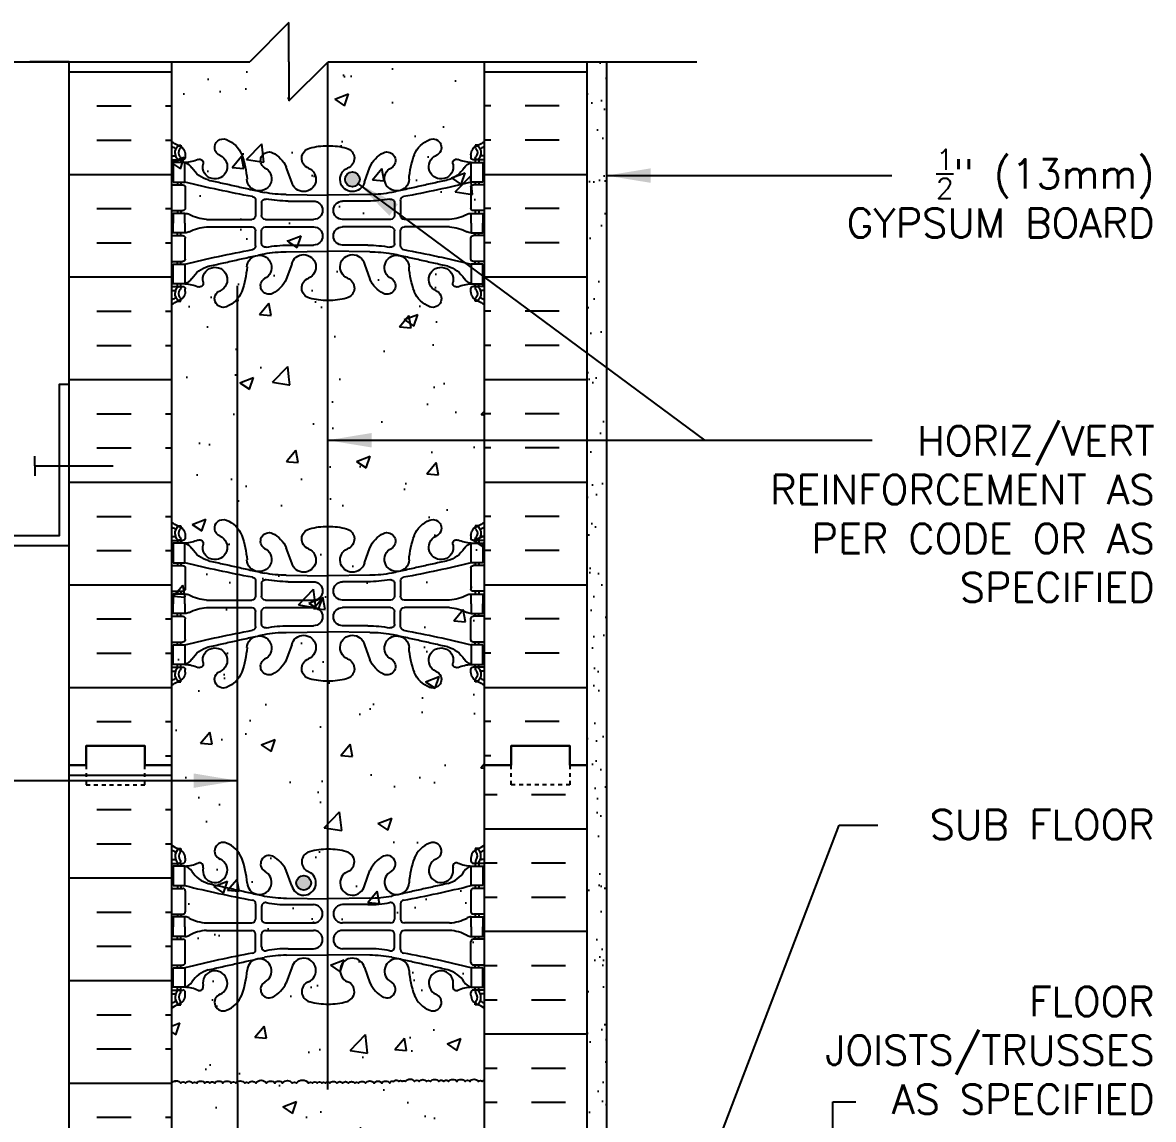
# Model space of a CAD drawing. Header units: inches. Extents: x 94.9 to 181.1, y -57.9 to 31.
# Drawn here: x 148.39 to 177.32, y 2.9 to 30.96 of the extents above; entities that cross this region are included whole.
import ezdxf

# ---------------------------------------------------------------- set-up
doc = ezdxf.new("R2010")
doc.units = ezdxf.units.IN
doc.header["$LTSCALE"] = 0.5
doc.header["$MEASUREMENT"] = 0
doc.linetypes.add('DASHED2', pattern=[0.375, 0.25, -0.125])
for name, color, linetype in [('HATCH', 12, 'Continuous'), ('line25', 2, 'Continuous'), ('LINE3', 3, 'Continuous'), ('LINE50', 5, 'Continuous'), ('LINE9', 9, 'Continuous'), ('TEXT', 4, 'Continuous'), ('Web_Edge', 9, 'Continuous')]:
    doc.layers.add(name, color=color, linetype=linetype)
doc.styles.add('DIM', font='romans.shx', dxfattribs={"width": 0.7})
doc.styles.add('ROMANS', font='romans.shx', dxfattribs={"height": 1.125})
doc.dimstyles.new('ext_12', dxfattribs={"dimscale": 12, "dimtxt": 0.09375, "dimasz": 0.09375, "dimexe": 0.09375, "dimexo": 0.0625, "dimgap": 0.0625, "dimtad": 1, "dimdec": 1, "dimzin": 3, "dimdsep": 46, "dimlunit": 4, "dimtxsty": 'DIM', "dimcen": 0.09, "dimdle": 0.09375, "dimclrt": 4, "dimadec": 0, "dimazin": 0, "dimtfac": 1, "dimtdec": 1, "dimtmove": 2, "dimatfit": 3, "dimfxl": 0, "dimfrac": 2, "dimtolj": 1, "dimtzin": 0, "dimarcsym": 0})

# ---------------------------------------------------------------- blocks, each defined once
blk = doc.blocks.new('8 web')
at = {"layer": 'Web_Edge'}
for p, q in [((-3.854, 6.868), (-3.764, 6.868)), ((-3.764, 6.868), (-3.764, 6.827)), ((3.854, 6.868), (3.764, 6.868)), ((3.764, 6.868), (3.764, 6.827)), ((-4, 6.589), (-3.922, 6.589)), ((-4, 6.489), (-3.716, 6.489)), ((-3.854, 6.489), (-3.854, 6.419)), ((-3.764, 6.489), (-3.764, 6.419)), ((-3.654, 6.619), (-3.654, 6.552)), ((3.654, 6.619), (3.654, 6.552)), ((4, 6.489), (3.716, 6.489)), ((3.764, 6.489), (3.764, 6.419)), ((3.854, 6.489), (3.854, 6.419)), ((4, 6.589), (3.922, 6.589)), ((-0.929, 5.917), (-1.071, 6.304)), ((0.929, 5.917), (1.071, 6.304)), ((-4, 5.849), (-3.716, 5.849)), ((-3.854, 5.919), (-3.854, 5.849)), ((-3.764, 5.919), (-3.764, 5.849)), ((-3.654, 5.787), (-3.654, 5.252)), ((3.654, 5.787), (3.654, 5.252)), ((4, 5.849), (3.716, 5.849)), ((3.764, 5.919), (3.764, 5.849)), ((3.854, 5.919), (3.854, 5.849)), ((-1.067, 5.601), (0, 5.586)), ((1.067, 5.601), (0, 5.586)), ((-1.852, 5.45), (-1.852, 5.065)), ((-1.699, 5.387), (-1.699, 5.065)), ((-1.019, 5.433), (-0.372, 5.433)), ((1.019, 5.433), (0.372, 5.433)), ((1.699, 5.387), (1.699, 5.065)), ((1.852, 5.45), (1.852, 5.065)), ((-4, 5.189), (-3.716, 5.189)), ((-3.854, 5.189), (-3.854, 5.119)), ((-3.764, 5.189), (-3.764, 5.119)), ((-3.106, 4.964), (-1.952, 4.965)), ((-1.599, 4.965), (-0.372, 4.965)), ((1.599, 4.965), (0.372, 4.965)), ((3.106, 4.964), (1.952, 4.965)), ((4, 5.189), (3.716, 5.189)), ((3.764, 5.189), (3.764, 5.119)), ((3.854, 5.189), (3.854, 5.119)), ((-3.106, 4.775), (-1.952, 4.774)), ((-1.852, 4.289), (-1.852, 4.674)), ((-1.699, 4.351), (-1.699, 4.674)), ((-1.599, 4.774), (-0.372, 4.774)), ((1.599, 4.774), (0.372, 4.774)), ((1.699, 4.351), (1.699, 4.674)), ((1.852, 4.289), (1.852, 4.674)), ((3.106, 4.775), (1.952, 4.774)), ((-4, 4.549), (-3.716, 4.549)), ((-3.854, 4.549), (-3.854, 4.619)), ((-3.764, 4.549), (-3.764, 4.619)), ((-3.654, 3.952), (-3.654, 4.487)), ((3.654, 3.952), (3.654, 4.487)), ((4, 4.549), (3.716, 4.549)), ((3.764, 4.549), (3.764, 4.619)), ((3.854, 4.549), (3.854, 4.619)), ((-1.067, 4.138), (0, 4.153)), ((-1.019, 4.305), (-0.372, 4.305)), ((1.067, 4.138), (0, 4.153)), ((1.019, 4.305), (0.372, 4.305)), ((-4, 3.889), (-3.716, 3.889)), ((-3.854, 3.819), (-3.854, 3.889)), ((-3.764, 3.819), (-3.764, 3.889)), ((-0.929, 3.822), (-1.071, 3.435)), ((0.929, 3.822), (1.071, 3.435)), ((4, 3.889), (3.716, 3.889)), ((3.764, 3.819), (3.764, 3.889)), ((3.854, 3.819), (3.854, 3.889)), ((-4, 3.249), (-3.716, 3.249)), ((-3.854, 3.249), (-3.854, 3.319)), ((-3.764, 3.249), (-3.764, 3.319)), ((-3.654, 3.119), (-3.654, 3.187)), ((3.654, 3.119), (3.654, 3.187)), ((4, 3.249), (3.716, 3.249)), ((3.764, 3.249), (3.764, 3.319)), ((3.854, 3.249), (3.854, 3.319)), ((-4, 3.149), (-3.922, 3.149)), ((-3.764, 2.871), (-3.764, 2.912)), ((3.764, 2.871), (3.764, 2.912)), ((4, 3.149), (3.922, 3.149)), ((-3.854, 2.871), (-3.764, 2.871)), ((3.854, 2.871), (3.764, 2.871)), ((-3.854, -2.871), (-3.764, -2.871)), ((-3.764, -2.871), (-3.764, -2.912)), ((3.854, -2.871), (3.764, -2.871)), ((3.764, -2.871), (3.764, -2.912)), ((-4, -3.149), (-3.922, -3.149)), ((-3.654, -3.119), (-3.654, -3.187)), ((3.654, -3.119), (3.654, -3.187)), ((4, -3.149), (3.922, -3.149)), ((-4, -3.249), (-3.716, -3.249)), ((-3.854, -3.249), (-3.854, -3.319)), ((-3.764, -3.249), (-3.764, -3.319)), ((-0.929, -3.822), (-1.071, -3.435)), ((0.929, -3.822), (1.071, -3.435)), ((4, -3.249), (3.716, -3.249)), ((3.764, -3.249), (3.764, -3.319)), ((3.854, -3.249), (3.854, -3.319)), ((-4, -3.889), (-3.716, -3.889)), ((-3.854, -3.819), (-3.854, -3.889)), ((-3.764, -3.819), (-3.764, -3.889)), ((-3.654, -3.952), (-3.654, -4.487)), ((3.654, -3.952), (3.654, -4.487)), ((4, -3.889), (3.716, -3.889)), ((3.764, -3.819), (3.764, -3.889)), ((3.854, -3.819), (3.854, -3.889)), ((-1.852, -4.289), (-1.852, -4.674)), ((-1.067, -4.138), (0, -4.153)), ((-1.019, -4.305), (-0.372, -4.305)), ((1.067, -4.138), (0, -4.153)), ((1.019, -4.305), (0.372, -4.305)), ((1.852, -4.289), (1.852, -4.674)), ((-4, -4.549), (-3.716, -4.549)), ((-3.854, -4.549), (-3.854, -4.619)), ((-3.764, -4.549), (-3.764, -4.619)), ((-1.699, -4.351), (-1.699, -4.674)), ((1.699, -4.351), (1.699, -4.674)), ((4, -4.549), (3.716, -4.549)), ((3.764, -4.549), (3.764, -4.619)), ((3.854, -4.549), (3.854, -4.619)), ((-3.106, -4.775), (-1.952, -4.774)), ((-1.599, -4.774), (-0.372, -4.774)), ((1.599, -4.774), (0.372, -4.774)), ((3.106, -4.775), (1.952, -4.774)), ((-4, -5.189), (-3.716, -5.189)), ((-3.854, -5.189), (-3.854, -5.119)), ((-3.764, -5.189), (-3.764, -5.119)), ((-3.106, -4.964), (-1.952, -4.965)), ((-1.852, -5.45), (-1.852, -5.065)), ((-1.699, -5.387), (-1.699, -5.065)), ((-1.599, -4.965), (-0.372, -4.965)), ((1.599, -4.965), (0.372, -4.965)), ((1.699, -5.387), (1.699, -5.065)), ((1.852, -5.45), (1.852, -5.065)), ((3.106, -4.964), (1.952, -4.965)), ((4, -5.189), (3.716, -5.189)), ((3.764, -5.189), (3.764, -5.119)), ((3.854, -5.189), (3.854, -5.119)), ((-3.654, -5.787), (-3.654, -5.252)), ((-1.019, -5.433), (-0.372, -5.433)), ((1.019, -5.433), (0.372, -5.433)), ((3.654, -5.787), (3.654, -5.252)), ((-1.067, -5.601), (0, -5.586)), ((1.067, -5.601), (0, -5.586)), ((-4, -5.849), (-3.716, -5.849)), ((-3.854, -5.919), (-3.854, -5.849)), ((-3.764, -5.919), (-3.764, -5.849)), ((-0.929, -5.917), (-1.071, -6.304)), ((0.929, -5.917), (1.071, -6.304)), ((4, -5.849), (3.716, -5.849)), ((3.764, -5.919), (3.764, -5.849)), ((3.854, -5.919), (3.854, -5.849)), ((-4, -6.489), (-3.716, -6.489)), ((-4, -6.589), (-3.922, -6.589)), ((-3.854, -6.489), (-3.854, -6.419)), ((-3.764, -6.489), (-3.764, -6.419)), ((-3.654, -6.619), (-3.654, -6.552)), ((3.654, -6.619), (3.654, -6.552)), ((4, -6.489), (3.716, -6.489)), ((3.764, -6.489), (3.764, -6.419)), ((3.854, -6.489), (3.854, -6.419)), ((4, -6.589), (3.922, -6.589)), ((-3.854, -6.868), (-3.764, -6.868)), ((-3.764, -6.868), (-3.764, -6.827)), ((3.764, -6.868), (3.764, -6.827)), ((3.854, -6.868), (3.764, -6.868))]:
    blk.add_line(p, q, dxfattribs=at)
for points in [[(-3.959, 5.919), (-3.659, 5.919), (-3.659, 6.419), (-3.959, 6.419)], [(3.959, 5.919), (3.659, 5.919), (3.659, 6.419), (3.959, 6.419)], [(-3.959, 3.819), (-3.659, 3.819), (-3.659, 3.319), (-3.959, 3.319)], [(3.959, 3.819), (3.659, 3.819), (3.659, 3.319), (3.959, 3.319)], [(-3.959, -3.819), (-3.659, -3.819), (-3.659, -3.319), (-3.959, -3.319)], [(3.959, -3.819), (3.659, -3.819), (3.659, -3.319), (3.959, -3.319)], [(-3.959, -5.919), (-3.659, -5.919), (-3.659, -6.419), (-3.959, -6.419)], [(3.959, -5.919), (3.659, -5.919), (3.659, -6.419), (3.959, -6.419)]]:
    blk.add_lwpolyline(points, close=True, dxfattribs=at)
for points in [[(-3.659, 4.869), (-3.659, 5.119), (-3.959, 5.119), (-3.959, 4.869)], [(3.659, 4.869), (3.659, 5.119), (3.959, 5.119), (3.959, 4.869)], [(-3.659, 4.869), (-3.659, 4.619), (-3.959, 4.619), (-3.959, 4.869)], [(3.659, 4.869), (3.659, 4.619), (3.959, 4.619), (3.959, 4.869)], [(-3.659, -4.869), (-3.659, -4.619), (-3.959, -4.619), (-3.959, -4.869)], [(3.659, -4.869), (3.659, -4.619), (3.959, -4.619), (3.959, -4.869)], [(-3.659, -4.869), (-3.659, -5.119), (-3.959, -5.119), (-3.959, -4.869)], [(3.659, -4.869), (3.659, -5.119), (3.959, -5.119), (3.959, -4.869)]]:
    blk.add_lwpolyline(points, dxfattribs=at)
for centre, radius, start, end in [((-3.654, 7.327), 0.5, 226.2109, 250.5288), ((-2.681, 6.804), 0.22, 68.1963, 248.1963), ((-2.839, 6.375), 0.677, 21.1239, 69.3197), ((2.839, 6.375), 0.677, 110.6803, 158.8761), ((2.681, 6.804), 0.22, 291.8037, 111.8037), ((3.654, 7.327), 0.5, 289.4712, 313.7891), ((-3.654, 7.327), 0.6, 234.7832, 245.0748), ((-3.66, 6.674), 0.25, 140.1145, 222.4609), ((-3.916, 6.764), 0.021, 343.464, 63.9957), ((-3.818, 6.805), 0.045, 321.448, 139.1879), ((-3.904, 6.619), 0.25, 0, 70.5288), ((-3.66, 6.674), 0.16, 140.0001, 222.4609), ((-1.507, 6.473), 0.217, 65.5264, 238.537), ((-1.758, 6.003), 0.75, 23.6938, 62.9705), ((-0.406, 6.529), 0.268, 104.7892, 250.0338), ((-0.012, 5.096), 1.754, 89.6229, 105.2918), ((0.012, 5.096), 1.754, 74.7082, 90.3771), ((0.406, 6.529), 0.268, 289.9662, 75.2108), ((1.758, 6.003), 0.75, 117.0295, 156.3062), ((1.507, 6.473), 0.217, 301.463, 114.4736), ((3.904, 6.619), 0.25, 109.4712, 180), ((3.818, 6.805), 0.045, 40.8121, 218.552), ((3.66, 6.674), 0.16, 317.5391, 39.9999), ((3.66, 6.674), 0.25, 317.5391, 39.8855), ((3.916, 6.764), 0.021, 116.0043, 196.536), ((3.654, 7.327), 0.6, 294.9252, 305.2168), ((-3.922, 6.609), 0.0196, 269.4032, 15.4901), ((-3.812, 6.536), 0.045, 222.4609, 42.4609), ((-3.716, 6.552), 0.0625, 270, 0), ((-3.714, 7.415), 0.997, 273.1538, 293.1467), ((-3.781, 6.077), 0.364, 34.9775, 70.3387), ((-3.288, 6.408), 0.0968, 340.1551, 110.4331), ((-2.89, 6.313), 0.314, 168.5886, 66.1916), ((-4.43, 5.81), 2.365, 4.3895, 20.0015), ((4.43, 5.81), 2.365, 159.9985, 175.6105), ((2.89, 6.313), 0.314, 113.8084, 11.4114), ((3.288, 6.408), 0.0968, 69.5669, 199.8449), ((3.714, 7.415), 0.997, 246.8533, 266.8462), ((3.781, 6.077), 0.364, 109.6613, 145.0225), ((3.716, 6.552), 0.0625, 180, 270), ((3.812, 6.536), 0.045, 137.5391, 317.5391), ((3.922, 6.609), 0.0196, 164.5099, 270.5968), ((-2.858, 6.688), 0.743, 212.7919, 253.8107), ((-1.759, 6.006), 0.314, 182.7357, 63.9348), ((-0.624, 5.99), 0.314, 193.4146, 66.1916), ((0.624, 5.99), 0.314, 113.8084, 346.5854), ((1.759, 6.006), 0.314, 116.0652, 357.2643), ((2.858, 6.688), 0.743, 286.1893, 327.2081), ((-3.716, 5.787), 0.0625, 0, 90), ((3.15, 33.34), 28.253, 256.0552, 259.6343), ((-3.15, 33.34), 28.253, 280.3657, 283.9448), ((3.716, 5.787), 0.0625, 90, 180), ((-1.952, 5.45), 0.1, 360, 79.6343), ((-1.072, 8.585), 2.984, 259.2546, 270.0995), ((1.072, 8.585), 2.984, 269.9005, 280.7454), ((1.952, 5.45), 0.1, 100.3657, 180), ((-3.716, 5.252), 0.0625, 270, 0), ((-1.599, 5.387), 0.1, 79.2546, 180), ((-1.024, 8.417), 2.984, 259.2546, 270.0995), ((-0.372, 5.199), 0.234, 270, 90), ((0.372, 5.199), 0.234, 90, 270), ((1.024, 8.417), 2.984, 269.9005, 280.7454), ((1.599, 5.387), 0.1, 0, 100.7454), ((3.716, 5.252), 0.0625, 180, 270), ((-3.663, 4.901), 0.219, 60.4937, 88.92), ((-3.021, 6.121), 1.16, 242.5844, 265.8032), ((-1.952, 5.065), 0.1, 270.0388, 360), ((-1.599, 5.065), 0.1, 180, 270), ((1.599, 5.065), 0.1, 270, 0), ((1.952, 5.065), 0.1, 180, 269.9612), ((3.021, 6.121), 1.16, 274.1968, 297.4156), ((3.663, 4.901), 0.219, 91.08, 119.5063), ((-3.663, 4.838), 0.219, 271.08, 299.5063), ((-3.021, 3.618), 1.16, 94.1968, 117.4156), ((-1.952, 4.674), 0.1, 0, 89.9612), ((-1.599, 4.674), 0.1, 90, 180), ((-0.372, 4.54), 0.234, 270, 90), ((0.372, 4.54), 0.234, 90, 270), ((1.599, 4.674), 0.1, 0, 90), ((1.952, 4.674), 0.1, 90.0388, 180), ((3.021, 3.618), 1.16, 62.5844, 85.8032), ((3.663, 4.838), 0.219, 240.4937, 268.92), ((-3.716, 4.487), 0.0625, 0, 90), ((-1.599, 4.351), 0.1, 180, 280.7454), ((1.599, 4.351), 0.1, 259.2546, 0), ((3.716, 4.487), 0.0625, 90, 180), ((3.15, -23.601), 28.253, 100.3657, 103.9448), ((-1.952, 4.289), 0.1, 280.3657, 0), ((-1.072, 1.154), 2.984, 89.9005, 100.7454), ((-1.024, 1.322), 2.984, 89.9005, 100.7454), ((-0.624, 3.749), 0.314, 293.8084, 166.5854), ((0.624, 3.749), 0.314, 13.4146, 246.1916), ((1.024, 1.322), 2.984, 79.2546, 90.0995), ((1.072, 1.154), 2.984, 79.2546, 90.0995), ((1.952, 4.289), 0.1, 180, 259.6343), ((-3.15, -23.601), 28.253, 76.0552, 79.6343), ((-3.716, 3.952), 0.0625, 270, 0), ((-2.858, 3.051), 0.743, 106.1893, 147.2081), ((-1.759, 3.733), 0.314, 296.0652, 177.2643), ((1.759, 3.733), 0.314, 2.7357, 243.9348), ((2.858, 3.051), 0.743, 32.7919, 73.8107), ((3.716, 3.952), 0.0625, 180, 270), ((-2.89, 3.426), 0.314, 293.8084, 191.4114), ((-4.43, 3.929), 2.365, 339.9985, 355.6105), ((4.43, 3.929), 2.365, 184.3895, 200.0015), ((2.89, 3.426), 0.314, 348.5886, 246.1916), ((-3.66, 3.065), 0.25, 137.5391, 219.8855), ((-3.812, 3.203), 0.045, 317.5391, 137.5391), ((-3.716, 3.187), 0.0625, 360, 90), ((-3.781, 3.662), 0.364, 289.6613, 325.0225), ((-3.714, 2.324), 0.997, 66.8533, 86.8462), ((-3.288, 3.331), 0.0968, 249.5669, 19.8449), ((-1.507, 3.266), 0.217, 121.463, 294.4736), ((-1.758, 3.736), 0.75, 297.0295, 336.3062), ((-0.406, 3.21), 0.268, 109.9662, 255.2108), ((0.406, 3.21), 0.268, 284.7892, 70.0338), ((1.758, 3.736), 0.75, 203.6938, 242.9705), ((1.507, 3.266), 0.217, 245.5264, 58.537), ((3.288, 3.331), 0.0968, 160.1551, 290.4331), ((3.714, 2.324), 0.997, 93.1538, 113.1467), ((3.781, 3.662), 0.364, 214.9775, 250.3387), ((3.716, 3.187), 0.0625, 90, 180), ((3.812, 3.203), 0.045, 42.4609, 222.4609), ((3.66, 3.065), 0.25, 320.1145, 42.4609), ((-3.654, 2.412), 0.6, 114.9252, 125.2168), ((-3.922, 3.13), 0.0196, 344.5099, 90.5968), ((-3.916, 2.975), 0.021, 296.0043, 16.536), ((-3.818, 2.934), 0.045, 220.8121, 38.552), ((-3.904, 3.119), 0.25, 289.4712, 360), ((-3.66, 3.065), 0.16, 137.5391, 219.9999), ((-2.681, 2.935), 0.22, 111.8037, 291.8037), ((-2.839, 3.364), 0.677, 290.6803, 338.8761), ((-0.012, 4.643), 1.754, 254.7082, 270.3771), ((0.012, 4.643), 1.754, 269.6229, 285.2918), ((2.839, 3.364), 0.677, 201.1239, 249.3197), ((2.681, 2.935), 0.22, 248.1963, 68.1963), ((3.904, 3.119), 0.25, 180, 250.5288), ((3.818, 2.934), 0.045, 141.448, 319.1879), ((3.66, 3.065), 0.16, 320.0001, 42.4609), ((3.916, 2.975), 0.021, 163.464, 243.9957), ((3.922, 3.13), 0.0196, 89.4032, 195.4901), ((3.654, 2.412), 0.6, 54.7832, 65.0748), ((-3.654, 2.412), 0.5, 109.4712, 133.7891), ((3.654, 2.412), 0.5, 46.2109, 70.5288), ((-3.654, -2.412), 0.5, 226.2109, 250.5288), ((-3.818, -2.934), 0.045, 321.448, 139.1879), ((-3.904, -3.119), 0.25, 0, 70.5288), ((-2.681, -2.935), 0.22, 68.1963, 248.1963), ((-2.839, -3.364), 0.677, 21.1239, 69.3197), ((-0.012, -4.643), 1.754, 89.6229, 105.2918), ((0.012, -4.643), 1.754, 74.7082, 90.3771), ((2.839, -3.364), 0.677, 110.6803, 158.8761), ((2.681, -2.935), 0.22, 291.8037, 111.8037), ((3.904, -3.119), 0.25, 109.4712, 180), ((3.818, -2.934), 0.045, 40.8121, 218.552), ((3.654, -2.412), 0.5, 289.4712, 313.7891), ((-3.654, -2.412), 0.6, 234.7832, 245.0748), ((-3.922, -3.13), 0.0196, 269.4032, 15.4901), ((-3.66, -3.065), 0.25, 140.1145, 222.4609), ((-3.916, -2.975), 0.021, 343.464, 63.9957), ((-3.812, -3.203), 0.045, 222.4609, 42.4609), ((-3.66, -3.065), 0.16, 140.0001, 222.4609), ((-2.89, -3.426), 0.314, 168.5886, 66.1916), ((-4.43, -3.929), 2.365, 4.3895, 20.0015), ((-1.507, -3.266), 0.217, 65.5264, 238.537), ((-1.758, -3.736), 0.75, 23.6938, 62.9705), ((-0.406, -3.21), 0.268, 104.7892, 250.0338), ((0.406, -3.21), 0.268, 289.9662, 75.2108), ((1.758, -3.736), 0.75, 117.0295, 156.3062), ((1.507, -3.266), 0.217, 301.463, 114.4736), ((4.43, -3.929), 2.365, 159.9985, 175.6105), ((2.89, -3.426), 0.314, 113.8084, 11.4114), ((3.812, -3.203), 0.045, 137.5391, 317.5391), ((3.66, -3.065), 0.16, 317.5391, 39.9999), ((3.66, -3.065), 0.25, 317.5391, 39.8855), ((3.916, -2.975), 0.021, 116.0043, 196.536), ((3.922, -3.13), 0.0196, 164.5099, 270.5968), ((3.654, -2.412), 0.6, 294.9252, 305.2168), ((-3.716, -3.187), 0.0625, 270, 0), ((-3.714, -2.324), 0.997, 273.1538, 293.1467), ((-3.781, -3.662), 0.364, 34.9775, 70.3387), ((-2.858, -3.051), 0.743, 212.7919, 253.8107), ((-3.288, -3.331), 0.0968, 340.1551, 110.4331), ((-1.759, -3.733), 0.314, 182.7357, 63.9348), ((-0.624, -3.749), 0.314, 193.4146, 66.1916), ((0.624, -3.749), 0.314, 113.8084, 346.5854), ((1.759, -3.733), 0.314, 116.0652, 357.2643), ((2.858, -3.051), 0.743, 286.1893, 327.2081), ((3.288, -3.331), 0.0968, 69.5669, 199.8449), ((3.714, -2.324), 0.997, 246.8533, 266.8462), ((3.781, -3.662), 0.364, 109.6613, 145.0225), ((3.716, -3.187), 0.0625, 180, 270), ((-3.716, -3.952), 0.0625, 0, 90), ((3.15, 23.601), 28.253, 256.0552, 259.6343), ((-3.15, 23.601), 28.253, 280.3657, 283.9448), ((3.716, -3.952), 0.0625, 90, 180), ((-1.952, -4.289), 0.1, 360, 79.6343), ((-1.599, -4.351), 0.1, 79.2546, 180), ((-1.072, -1.154), 2.984, 259.2546, 270.0995), ((-1.024, -1.322), 2.984, 259.2546, 270.0995), ((-0.372, -4.54), 0.234, 270, 90), ((0.372, -4.54), 0.234, 90, 270), ((1.024, -1.322), 2.984, 269.9005, 280.7454), ((1.072, -1.154), 2.984, 269.9005, 280.7454), ((1.599, -4.351), 0.1, 0, 100.7454), ((1.952, -4.289), 0.1, 100.3657, 180), ((-3.716, -4.487), 0.0625, 270, 0), ((-3.663, -4.838), 0.219, 60.4937, 88.92), ((3.663, -4.838), 0.219, 91.08, 119.5063), ((3.716, -4.487), 0.0625, 180, 270), ((-3.021, -3.618), 1.16, 242.5844, 265.8032), ((-1.952, -4.674), 0.1, 270.0388, 360), ((-1.599, -4.674), 0.1, 180, 270), ((1.599, -4.674), 0.1, 270, 0), ((1.952, -4.674), 0.1, 180, 269.9612), ((3.021, -3.618), 1.16, 274.1968, 297.4156), ((-3.716, -5.252), 0.0625, 0, 90), ((-3.663, -4.901), 0.219, 271.08, 299.5063), ((-3.021, -6.121), 1.16, 94.1968, 117.4156), ((-1.952, -5.065), 0.1, 0, 89.9612), ((-1.599, -5.065), 0.1, 90, 180), ((-0.372, -5.199), 0.234, 270, 90), ((0.372, -5.199), 0.234, 90, 270), ((1.599, -5.065), 0.1, 0, 90), ((1.952, -5.065), 0.1, 90.0388, 180), ((3.021, -6.121), 1.16, 62.5844, 85.8032), ((3.663, -4.901), 0.219, 240.4937, 268.92), ((3.716, -5.252), 0.0625, 90, 180), ((-1.952, -5.45), 0.1, 280.3657, 0), ((-1.599, -5.387), 0.1, 180, 280.7454), ((-1.024, -8.417), 2.984, 89.9005, 100.7454), ((1.024, -8.417), 2.984, 79.2546, 90.0995), ((1.599, -5.387), 0.1, 259.2546, 0), ((1.952, -5.45), 0.1, 180, 259.6343), ((3.15, -33.34), 28.253, 100.3657, 103.9448), ((-1.759, -6.006), 0.314, 296.0652, 177.2643), ((-1.072, -8.585), 2.984, 89.9005, 100.7454), ((-0.624, -5.99), 0.314, 293.8084, 166.5854), ((0.624, -5.99), 0.314, 13.4146, 246.1916), ((1.072, -8.585), 2.984, 79.2546, 90.0995), ((1.759, -6.006), 0.314, 2.7357, 243.9348), ((-3.15, -33.34), 28.253, 76.0552, 79.6343), ((-3.716, -5.787), 0.0625, 270, 0), ((-2.858, -6.688), 0.743, 106.1893, 147.2081), ((-2.89, -6.313), 0.314, 293.8084, 191.4114), ((-4.43, -5.81), 2.365, 339.9985, 355.6105), ((4.43, -5.81), 2.365, 184.3895, 200.0015), ((2.89, -6.313), 0.314, 348.5886, 246.1916), ((2.858, -6.688), 0.743, 32.7919, 73.8107), ((3.716, -5.787), 0.0625, 180, 270), ((-3.781, -6.077), 0.364, 289.6613, 325.0225), ((-1.507, -6.473), 0.217, 121.463, 294.4736), ((-1.758, -6.003), 0.75, 297.0295, 336.3062), ((-0.406, -6.529), 0.268, 109.9662, 255.2108), ((0.406, -6.529), 0.268, 284.7892, 70.0338), ((1.758, -6.003), 0.75, 203.6938, 242.9705), ((1.507, -6.473), 0.217, 245.5264, 58.537), ((3.781, -6.077), 0.364, 214.9775, 250.3387), ((-3.922, -6.609), 0.0196, 344.5099, 90.5968), ((-3.66, -6.674), 0.25, 137.5391, 219.8855), ((-3.812, -6.536), 0.045, 317.5391, 137.5391), ((-3.904, -6.619), 0.25, 289.4712, 360), ((-3.66, -6.674), 0.16, 137.5391, 219.9999), ((-3.716, -6.552), 0.0625, 360, 90), ((-3.714, -7.415), 0.997, 66.8533, 86.8462), ((-3.288, -6.408), 0.0968, 249.5669, 19.8449), ((-2.681, -6.804), 0.22, 111.8037, 291.8037), ((-2.839, -6.375), 0.677, 290.6803, 338.8761), ((2.839, -6.375), 0.677, 201.1239, 249.3197), ((2.681, -6.804), 0.22, 248.1963, 68.1963), ((3.288, -6.408), 0.0968, 160.1551, 290.4331), ((3.714, -7.415), 0.997, 93.1538, 113.1467), ((3.716, -6.552), 0.0625, 90, 180), ((3.904, -6.619), 0.25, 180, 250.5288), ((3.812, -6.536), 0.045, 42.4609, 222.4609), ((3.66, -6.674), 0.16, 320.0001, 42.4609), ((3.66, -6.674), 0.25, 320.1145, 42.4609), ((3.922, -6.609), 0.0196, 89.4032, 195.4901), ((-3.654, -7.327), 0.6, 114.9252, 125.2168), ((-3.654, -7.327), 0.5, 109.4712, 133.7891), ((-3.916, -6.764), 0.021, 296.0043, 16.536), ((-3.818, -6.805), 0.045, 220.8121, 38.552), ((-0.012, -5.096), 1.754, 254.7082, 270.3771), ((0.012, -5.096), 1.754, 269.6229, 285.2918), ((3.818, -6.805), 0.045, 141.448, 319.1879), ((3.654, -7.327), 0.5, 46.2109, 70.5288), ((3.916, -6.764), 0.021, 163.464, 243.9957), ((3.654, -7.327), 0.6, 54.7832, 65.0748)]:
    blk.add_arc(centre, radius, start, end, dxfattribs=at)
for points in [[(-3.066, 5.974), (-1.628, 5.654)], [(3.066, 5.974), (1.628, 5.654)], [(-3.066, 3.765), (-1.628, 4.085)], [(3.066, 3.765), (1.628, 4.085)], [(-3.066, -3.765), (-1.628, -4.085)], [(3.066, -3.765), (1.628, -4.085)], [(-3.066, -5.974), (-1.628, -5.654)], [(3.066, -5.974), (1.628, -5.654)]]:
    blk.add_open_spline(points, degree=1, dxfattribs=at)

msp = doc.modelspace()

# ---------------------------------------------------------------- hatches: boundary and pattern name
at = {"layer": 'HATCH'}
h = msp.add_hatch(dxfattribs=at)
h.set_pattern_fill('AR-CONC', color=256, scale=0.5, style=0)
edge = h.paths.add_edge_path()
edge.add_line((155.206, 28.962), (155.206, 29.962))
edge.add_line((155.206, 29.962), (155.206, 30.962))
edge.add_line((155.206, 30.962), (154.206, 29.962))
edge.add_line((154.206, 29.962), (152.206, 29.962))
edge.add_line((152.206, 29.962), (152.206, 11.962))
edge.add_line((152.206, 11.962), (152.206, 3.828))
edge.add_spline(control_points=[(152.206, 3.828), (152.332, 3.763), (152.529, 3.662), (152.786, 3.948), (153.128, 3.662), (153.408, 3.854), (153.54, 3.823)], knot_values=[0, 0, 0, 0, 0.36882, 0.580962, 0.956064, 1.383209, 1.383209, 1.383209, 1.383209], degree=3, periodic=0)
edge.add_spline(control_points=[(153.54, 3.823), (153.55, 3.82), (153.627, 3.796), (153.76, 3.654), (154.019, 3.848), (154.267, 3.637), (154.465, 3.777), (154.648, 3.793), (154.736, 3.669), (154.874, 3.632), (154.977, 3.756), (155.096, 3.802), (155.186, 3.83), (155.206, 3.832)], knot_values=[1.383209, 1.383209, 1.383209, 1.383209, 1.413946, 1.635694, 1.852394, 2.204033, 2.360582, 2.542219, 2.677797, 2.79395, 2.907785, 3.117226, 3.179511, 3.179511, 3.179511, 3.179511], degree=3, periodic=0)
edge.add_line((155.206, 3.832), (155.206, 28.962))
h.paths.add_polyline_path([(154.3, 26.928, -1), (154.675, 26.928, -1)], flags=16)
h = msp.add_hatch(dxfattribs=at)
h.set_pattern_fill('INSUL', color=256, scale=7, style=0)
h.set_pattern_definition([(0, (-2773.9552, -385.0475), (0, 2.625), []), (0, (-2773.9552, -384.1725), (0, 2.625), [0.875, -0.875]), (0, (-2773.9552, -383.2975), (0, 2.625), [0.875, -0.875])])
h.paths.add_polyline_path([(149.581, 11.962), (150.019, 11.962), (150.019, 12.462), (151.519, 12.462), (151.519, 11.962), (152.206, 11.962), (152.206, 29.962), (151.519, 29.962), (151.519, 30.462), (150.019, 30.462), (150.019, 29.962), (149.581, 29.962)])
h = msp.add_hatch(dxfattribs=at)
h.set_pattern_fill('INSUL', color=256, scale=7, style=0)
h.set_pattern_definition([(180, (3086.368, -385.0475), (0, 2.625), []), (180, (3086.368, -384.1725), (0, 2.625), [0.875, -0.875]), (180, (3086.368, -383.2975), (0, 2.625), [0.875, -0.875])])
h.paths.add_polyline_path([(162.831, 11.962), (162.394, 11.962), (162.394, 12.462), (160.894, 12.462), (160.894, 11.962), (160.206, 11.962), (160.206, 29.962), (160.894, 29.962), (160.894, 30.462), (162.394, 30.462), (162.394, 29.962), (162.831, 29.962)])
h = msp.add_hatch(dxfattribs=at)
h.set_pattern_fill('AR-CONC', color=256, scale=0.5, style=0)
edge = h.paths.add_edge_path()
edge.add_line((160.206, 29.962), (156.206, 29.962))
edge.add_line((156.206, 29.962), (155.206, 28.962))
edge.add_line((155.206, 28.962), (155.206, 3.832))
edge.add_spline(control_points=[(155.206, 3.832), (155.216, 3.833), (155.244, 3.833), (155.285, 3.817), (155.319, 3.775), (155.335, 3.72), (155.406, 3.694), (155.501, 3.67), (155.652, 3.662), (155.775, 3.737), (155.883, 3.745), (155.952, 3.757), (156.034, 3.741), (156.129, 3.695), (156.214, 3.657), (156.306, 3.651), (156.339, 3.741), (156.443, 3.759), (156.51, 3.82), (156.59, 3.812), (156.679, 3.815), (156.783, 3.811), (156.864, 3.773), (156.982, 3.709), (157.146, 3.696), (157.299, 3.763), (157.432, 3.839), (157.569, 3.857), (157.693, 3.863), (157.783, 3.836), (157.835, 3.749), (157.942, 3.684), (158.067, 3.639), (158.164, 3.667), (158.206, 3.678)], knot_values=[3.179511, 3.179511, 3.179511, 3.179511, 3.20968, 3.262351, 3.303115, 3.370216, 3.421138, 3.515057, 3.674522, 3.85319, 3.927977, 3.999794, 4.060692, 4.173001, 4.317056, 4.339836, 4.436406, 4.53825, 4.640095, 4.685656, 4.773056, 4.912503, 4.988734, 5.039656, 5.313971, 5.43662, 5.538465, 5.77077, 5.839112, 5.911139, 6.039898, 6.121993, 6.287819, 6.41746, 6.41746, 6.41746, 6.41746], degree=3, periodic=0)
edge.add_spline(control_points=[(158.206, 3.678), (158.249, 3.667), (158.345, 3.639), (158.471, 3.684), (158.578, 3.749), (158.63, 3.836), (158.72, 3.863), (158.844, 3.857), (158.981, 3.839), (159.114, 3.763), (159.266, 3.696), (159.431, 3.709), (159.548, 3.773), (159.63, 3.811), (159.733, 3.815), (159.823, 3.812), (159.903, 3.82), (159.97, 3.759), (160.073, 3.741), (160.107, 3.651), (160.166, 3.655), (160.19, 3.66), (160.206, 3.665)], knot_values=[4.266465, 4.266465, 4.266465, 4.266465, 4.396107, 4.561933, 4.644027, 4.772786, 4.844813, 4.913156, 5.14546, 5.247305, 5.369955, 5.644269, 5.695191, 5.771422, 5.91087, 5.998269, 6.043831, 6.145675, 6.24752, 6.344089, 6.36687, 6.41746, 6.41746, 6.41746, 6.41746], degree=3, periodic=0)
edge.add_line((160.206, 3.665), (160.206, 11.962))
edge.add_line((160.206, 11.962), (160.206, 29.962))
h.paths.add_polyline_path([(156.112, 8.928, -1), (155.737, 8.928, -1)], flags=16)
h = msp.add_hatch(dxfattribs=at)
h.set_pattern_fill('AR-SAND', color=256, scale=0.5, style=0)
h.set_pattern_definition([(37.5, (140.405, -36.9128), (-0.031497, 0.963412), [0, -0.76, 0, -0.85, 0, -0.8125]), (7.5, (140.405, -36.9128), (0.884888, 1.411073), [0, -0.41, 0, -0.685, 0, -0.2625]), (327.5, (139.79, -36.9128), (1.557071, 0.00283), [0, -0.25, 0, -0.9, 0, -1.175]), (317.5, (139.79, -36.9128), (1.503063, 0.438838), [0, -0.125, 0, -0.59, 0, -0.675])])
h.paths.add_polyline_path([(163.331, 29.962), (162.831, 29.962), (162.831, 11.962), (162.819, 0.712), (163.331, 0.712)])
h = msp.add_hatch(dxfattribs=at)
h.set_pattern_fill('INSUL', color=256, scale=7, style=0)
h.set_pattern_definition([(0, (-2773.9552, -403.0475), (0, 2.625), []), (0, (-2773.9552, -402.1725), (0, 2.625), [0.875, -0.875]), (0, (-2773.9552, -401.2975), (0, 2.625), [0.875, -0.875])])
h.paths.add_polyline_path([(149.581, -6.038), (150.019, -6.038), (150.019, -5.538), (151.519, -5.538), (151.519, -6.038), (152.206, -6.038), (152.206, 11.962), (151.519, 11.962), (151.519, 12.462), (150.019, 12.462), (150.019, 11.962), (149.581, 11.962)])
h = msp.add_hatch(dxfattribs=at)
h.set_pattern_fill('INSUL', color=256, scale=7, style=0)
h.set_pattern_definition([(0, (140.405, -36.9128), (0, 2.625), []), (0, (140.405, -36.0378), (0, 2.625), [0.875, -0.875]), (0, (140.405, -35.1628), (0, 2.625), [0.875, -0.875])])
h.paths.add_polyline_path([(162.831, -9.038), (162.831, -8.288), (160.206, -8.288), (160.206, -24.038), (162.831, -24.038)])
h.paths.add_polyline_path([(162.831, 11.962), (162.394, 11.962), (162.394, 11.462), (160.894, 11.462), (160.894, 11.962), (160.206, 11.962), (160.206, -2.288), (162.831, -2.288), (162.831, 0.212)])
h = msp.add_hatch(dxfattribs=at)
h.set_pattern_fill('AR-CONC', color=256, scale=0.5, style=0)
edge = h.paths.add_edge_path()
edge.add_line((153.89, -7.986), (153.89, 3.745))
edge.add_spline(control_points=[(153.89, 3.745), (153.848, 3.729), (153.736, 3.68), (153.506, 3.926), (153.139, 3.654), (152.786, 3.948), (152.529, 3.662), (152.332, 3.763), (152.206, 3.828)], knot_values=[0, 0, 0, 0, 0.130609, 0.352357, 0.810239, 1.185341, 1.397484, 1.766303, 1.766303, 1.766303, 1.766303], degree=3, periodic=0)
edge.add_line((152.206, 3.828), (152.206, -6.038))
edge.add_line((152.206, -6.038), (152.206, -7.685))
edge.add_line((152.206, -7.685), (153.89, -7.986))
h = msp.add_hatch(dxfattribs=at)
h.set_pattern_fill('AR-CONC', color=256, scale=0.5, style=0)
edge = h.paths.add_edge_path()
edge.add_line((155.465, -8.267), (152.206, -7.685))
edge.add_line((152.206, -7.685), (152.206, -20.788))
edge.add_line((152.206, -20.788), (152.206, -24.038))
edge.add_line((152.206, -24.038), (155.488, -24.038))
edge.add_line((155.488, -24.038), (156.488, -23.038))
edge.add_line((156.488, -23.038), (156.488, -24.038))
edge.add_line((156.488, -24.038), (156.488, -25.038))
edge.add_line((156.488, -25.038), (157.488, -24.038))
edge.add_line((157.488, -24.038), (158.508, -24.038))
edge.add_line((158.508, -24.038), (158.508, -8.288))
edge.add_line((158.508, -8.288), (158.121, -8.288))
edge.add_line((158.121, -8.288), (158.121, -7.725))
edge.add_line((158.121, -7.725), (157.934, -7.538))
edge.add_line((157.934, -7.538), (157.684, -7.538))
edge.add_line((157.684, -7.538), (157.496, -7.725))
edge.add_line((157.496, -7.725), (157.496, -8.288))
edge.add_line((157.496, -8.288), (157.1, -8.288))
edge.add_line((157.1, -8.288), (156.746, -7.934))
edge.add_line((156.746, -7.934), (156.746, -2.642))
edge.add_line((156.746, -2.642), (157.1, -2.288))
edge.add_line((157.1, -2.288), (157.496, -2.288))
edge.add_line((157.496, -2.288), (157.496, -2.85))
edge.add_line((157.496, -2.85), (157.684, -3.038))
edge.add_line((157.684, -3.038), (157.934, -3.038))
edge.add_line((157.934, -3.038), (158.121, -2.85))
edge.add_line((158.121, -2.85), (158.121, -2.288))
edge.add_line((158.121, -2.288), (158.746, -2.288))
edge.add_line((158.746, -2.288), (158.746, -2.85))
edge.add_line((158.746, -2.85), (158.934, -3.038))
edge.add_line((158.934, -3.038), (159.184, -3.038))
edge.add_line((159.184, -3.038), (159.371, -2.85))
edge.add_line((159.371, -2.85), (159.371, -2.288))
edge.add_line((159.371, -2.288), (160.206, -2.288))
edge.add_line((160.206, -2.288), (160.206, 3.665))
edge.add_spline(control_points=[(160.206, 3.665), (160.19, 3.66), (160.166, 3.655), (160.107, 3.651), (160.073, 3.741), (159.97, 3.759), (159.903, 3.82), (159.823, 3.812), (159.733, 3.815), (159.63, 3.811), (159.548, 3.773), (159.431, 3.709), (159.266, 3.696), (159.114, 3.763), (158.981, 3.839), (158.844, 3.857), (158.72, 3.863), (158.63, 3.836), (158.578, 3.749), (158.471, 3.684), (158.345, 3.639), (158.249, 3.667), (158.206, 3.678)], knot_values=[4.266465, 4.266465, 4.266465, 4.266465, 4.317056, 4.339836, 4.436406, 4.53825, 4.640095, 4.685656, 4.773056, 4.912503, 4.988734, 5.039656, 5.313971, 5.43662, 5.538465, 5.77077, 5.839112, 5.911139, 6.039898, 6.121993, 6.287819, 6.41746, 6.41746, 6.41746, 6.41746], degree=3, periodic=0)
edge.add_spline(control_points=[(158.206, 3.678), (158.164, 3.667), (158.067, 3.639), (157.942, 3.684), (157.835, 3.749), (157.783, 3.836), (157.693, 3.863), (157.569, 3.857), (157.432, 3.839), (157.299, 3.763), (157.146, 3.696), (156.982, 3.709), (156.864, 3.773), (156.783, 3.811), (156.679, 3.815), (156.59, 3.812), (156.51, 3.82), (156.443, 3.759), (156.339, 3.741), (156.306, 3.651), (156.214, 3.657), (156.129, 3.695), (156.034, 3.741), (155.952, 3.757), (155.883, 3.745), (155.775, 3.737), (155.652, 3.662), (155.501, 3.67), (155.406, 3.694), (155.335, 3.72), (155.319, 3.775), (155.285, 3.817), (155.244, 3.833), (155.216, 3.833), (155.206, 3.832)], knot_values=[3.179511, 3.179511, 3.179511, 3.179511, 3.309153, 3.474979, 3.557074, 3.685832, 3.75786, 3.826202, 4.058507, 4.160352, 4.283001, 4.557316, 4.608238, 4.684469, 4.823916, 4.911316, 4.956877, 5.058722, 5.160566, 5.257135, 5.279916, 5.423971, 5.53628, 5.597178, 5.668995, 5.743782, 5.922449, 6.081915, 6.175833, 6.226756, 6.293857, 6.334621, 6.387292, 6.41746, 6.41746, 6.41746, 6.41746], degree=3, periodic=0)
edge.add_spline(control_points=[(155.206, 3.832), (155.186, 3.83), (155.096, 3.802), (154.977, 3.756), (154.874, 3.632), (154.736, 3.669), (154.648, 3.793), (154.465, 3.777), (154.267, 3.637), (154.019, 3.848), (153.76, 3.654), (153.627, 3.796), (153.55, 3.82), (153.54, 3.823)], knot_values=[1.383209, 1.383209, 1.383209, 1.383209, 1.445494, 1.654935, 1.76877, 1.884923, 2.020501, 2.202138, 2.358687, 2.710326, 2.927026, 3.148774, 3.179511, 3.179511, 3.179511, 3.179511], degree=3, periodic=0)
edge.add_line((153.54, 3.823), (153.54, -7.923))
edge.add_line((153.54, -7.923), (155.45, -8.264))
edge.add_arc((155.194, -9.742), 1.5, 79.5785, 80.1762, ccw=False)
h.paths.add_polyline_path([(155.737, -9.072, -1), (156.112, -9.072, -1)], flags=16)
at = {"layer": 'LINE3'}
for points in [[(156.643, 26.952, 1), (157.018, 26.952, 1)], [(155.395, 8.952, 1), (155.77, 8.952, 1)]]:
    msp.add_hatch(color=256, dxfattribs=at).paths.add_polyline_path(points)

# ---------------------------------------------------------------- linework, layer by layer
at = {"layer": 'HATCH'}
for points in [[(152.206, 3.828, -0.520567), (152.437, 3.828, -0.520567), (152.558, 3.828, -0.520567), (152.742, 3.828, -0.520567), (152.846, 3.828, -0.520567), (153.056, 3.828, -0.520567), (153.182, 3.828, -0.520567), (153.308, 3.828, -0.520567), (153.518, 3.828, -0.520567), (153.728, 3.828, -0.520567), (153.849, 3.828, -0.520567), (154.074, 3.828, -0.520567), (154.169, 3.828, -0.520567), (154.357, 3.828, -0.520567), (154.635, 3.828, -0.520567), (154.845, 3.828, -0.520567), (155.045, 3.828, -0.520567), (155.291, 3.828, -0.520567), (155.401, 3.828, -0.520567), (155.708, 3.828, -0.520567), (155.813, 3.828, -0.520567), (155.928, 3.828, -0.520567), (156.049, 3.828, -0.520567), (156.138, 3.828, -0.520567), (156.253, 3.828, -0.520567), (156.432, 3.828, -0.520567), (156.579, 3.828, -0.520567), (156.731, 3.828, -0.520567), (156.888, 3.828, -0.520567), (156.988, 3.828, -0.520567), (157.166, 3.828, -0.520567), (157.387, 3.828, -0.520567), (157.581, 3.828, -0.520567), (157.785, 3.828, -0.520567), (157.885, 3.87, -0.520567), (158.016, 3.87, -0.520567), (158.105, 3.87, -0.520567), (158.188, 3.87)], [(158.188, 3.87, -0.520567), (158.419, 3.87, -0.520567), (158.54, 3.87, -0.520567), (158.723, 3.87, -0.520567), (158.828, 3.87, -0.520567), (159.038, 3.87, -0.520567), (159.164, 3.87, -0.520567), (159.29, 3.87, -0.520567), (159.5, 3.87, -0.520567), (159.71, 3.87, -0.520567), (159.83, 3.87, -0.520567), (160.056, 3.87, -0.520567), (160.15, 3.87, -0.15606), (160.206, 3.912, -0.15606)]]:
    msp.add_lwpolyline(points, format="xyb", dxfattribs=at)
at = {"layer": 'line25'}
for p, q in [((152.206, 29.962), (152.206, 11.962)), ((160.206, 11.962), (160.206, 29.962)), ((152.206, 11.962), (152.206, -6.038)), ((160.206, -2.307), (160.206, 11.962))]:
    msp.add_line(p, q, dxfattribs=at)
at = {"layer": 'LINE3'}
for p, q in [((156.195, 29.95), (156.195, 3.669)), ((153.89, 3.823), (153.89, 24.231)), ((153.89, 3.823), (153.89, -16.586))]:
    msp.add_line(p, q, dxfattribs=at)
for centre in [(156.83, 26.952), (155.583, 8.952)]:
    msp.add_circle(centre, 0.188, dxfattribs=at)
at = {"layer": 'LINE50'}
for p, q in [((149.581, 11.962), (149.581, 29.962)), ((162.831, 11.962), (162.831, 29.962)), ((149.581, -6.038), (149.581, 11.962)), ((162.831, 0.212), (162.831, 11.962))]:
    msp.add_line(p, q, dxfattribs=at)
for points in [[(149.581, 11.962), (150.019, 11.962), (150.019, 12.462), (151.519, 12.462), (151.519, 11.962), (152.206, 11.962)], [(152.206, 11.962), (151.519, 11.962), (151.519, 12.462), (150.019, 12.462), (150.019, 11.962), (149.581, 11.962)], [(162.831, 11.962), (162.394, 11.962), (162.394, 12.462), (160.894, 12.462), (160.894, 11.962), (160.206, 11.962)], [(160.206, 11.962), (160.894, 11.962), (160.894, 12.462), (162.394, 12.462), (162.394, 11.962), (162.831, 11.962)]]:
    msp.add_lwpolyline(points, dxfattribs=at)
at = {"layer": 'LINE9'}
for p, q in [((155.206, 30.962), (154.206, 29.962)), ((155.206, 29.962), (155.206, 30.962)), ((144.081, 29.962), (154.206, 29.962)), ((149.581, 29.962), (148.581, 29.962)), ((155.206, 28.962), (156.206, 29.962)), ((155.206, 29.962), (155.206, 28.962)), ((156.206, 29.962), (165.641, 29.962)), ((163.331, 29.962), (163.331, 0.712)), ((148.706, 19.62), (148.706, 19.87)), ((148.706, 19.62), (150.706, 19.62)), ((148.706, 19.62), (148.706, 19.37))]:
    msp.add_line(p, q, dxfattribs=at)
msp.add_lwpolyline([(149.581, 21.707), (149.331, 21.707), (149.331, 17.832), (146.581, 17.832), (146.581, 17.582), (149.581, 17.582)], close=True, dxfattribs=at)
at = {"layer": 'LINE9', "linetype": 'DASHED2', "ltscale": 0.15}
for points in [[(150.019, 11.962), (150.019, 11.962), (150.019, 11.462), (151.519, 11.462), (151.519, 11.962), (151.519, 11.962)], [(162.394, 11.962), (162.394, 11.962), (162.394, 11.462), (160.894, 11.462), (160.894, 11.962), (160.894, 11.962)]]:
    msp.add_lwpolyline(points, dxfattribs=at)
at = {"layer": 'TEXT'}
msp.add_lwpolyline([(151.058, 27.886, 0, 0.36, 0), (149.978, 27.886, 0, 0, 0), (141.5, 27.886, 0, 0, 0)], format="xyseb", dxfattribs=at)
at = {"layer": 'Web_Edge'}
for p, q in [((152.206, 9.551), (152.284, 9.551)), ((152.352, 9.83), (152.442, 9.83)), ((152.442, 9.83), (152.442, 9.789)), ((152.552, 9.581), (152.552, 9.514)), ((159.86, 9.581), (159.86, 9.514)), ((160.06, 9.83), (159.97, 9.83)), ((159.97, 9.83), (159.97, 9.789)), ((160.206, 9.551), (160.129, 9.551)), ((152.206, 9.451), (152.49, 9.451)), ((152.352, 9.451), (152.352, 9.381)), ((152.442, 9.451), (152.442, 9.381)), ((155.278, 8.879), (155.135, 9.266)), ((157.135, 8.879), (157.278, 9.266)), ((160.206, 9.451), (159.923, 9.451)), ((159.97, 9.451), (159.97, 9.381)), ((160.06, 9.451), (160.06, 9.381)), ((152.206, 8.811), (152.49, 8.811)), ((152.352, 8.881), (152.352, 8.811)), ((152.442, 8.881), (152.442, 8.811)), ((152.552, 8.749), (152.552, 8.214)), ((159.86, 8.749), (159.86, 8.214)), ((160.206, 8.811), (159.923, 8.811)), ((159.97, 8.881), (159.97, 8.811)), ((160.06, 8.881), (160.06, 8.811)), ((154.354, 8.412), (154.354, 8.027)), ((155.14, 8.563), (156.206, 8.548)), ((155.187, 8.395), (155.834, 8.395)), ((157.273, 8.563), (156.206, 8.548)), ((157.226, 8.395), (156.579, 8.395)), ((158.058, 8.412), (158.058, 8.027)), ((152.206, 8.151), (152.49, 8.151)), ((152.352, 8.151), (152.352, 8.081)), ((152.442, 8.151), (152.442, 8.081)), ((154.507, 8.349), (154.507, 8.027)), ((157.906, 8.349), (157.906, 8.027)), ((160.206, 8.151), (159.923, 8.151)), ((159.97, 8.151), (159.97, 8.081)), ((160.06, 8.151), (160.06, 8.081)), ((153.1, 7.926), (154.255, 7.927)), ((154.607, 7.927), (155.834, 7.927)), ((157.806, 7.927), (156.579, 7.927)), ((159.313, 7.926), (158.158, 7.927)), ((152.352, 7.511), (152.352, 7.581)), ((152.442, 7.511), (152.442, 7.581)), ((153.1, 7.737), (154.255, 7.736)), ((154.354, 7.251), (154.354, 7.636)), ((154.507, 7.313), (154.507, 7.636)), ((154.607, 7.736), (155.834, 7.736)), ((157.806, 7.736), (156.579, 7.736)), ((157.906, 7.313), (157.906, 7.636)), ((158.058, 7.251), (158.058, 7.636)), ((159.313, 7.737), (158.158, 7.736)), ((159.97, 7.511), (159.97, 7.581)), ((160.06, 7.511), (160.06, 7.581)), ((152.206, 7.511), (152.49, 7.511)), ((152.552, 6.914), (152.552, 7.449)), ((155.187, 7.268), (155.834, 7.268)), ((157.226, 7.268), (156.579, 7.268)), ((159.86, 6.914), (159.86, 7.449)), ((160.206, 7.511), (159.923, 7.511)), ((155.14, 7.1), (156.206, 7.115)), ((157.273, 7.1), (156.206, 7.115)), ((152.206, 6.851), (152.49, 6.851)), ((152.352, 6.781), (152.352, 6.851)), ((152.442, 6.781), (152.442, 6.851)), ((155.278, 6.784), (155.135, 6.397)), ((157.135, 6.784), (157.278, 6.397)), ((160.206, 6.851), (159.923, 6.851)), ((159.97, 6.781), (159.97, 6.851)), ((160.06, 6.781), (160.06, 6.851)), ((152.206, 6.211), (152.49, 6.211)), ((152.206, 6.111), (152.284, 6.111)), ((152.352, 6.211), (152.352, 6.281)), ((152.442, 6.211), (152.442, 6.281)), ((152.552, 6.081), (152.552, 6.149)), ((159.86, 6.081), (159.86, 6.149)), ((160.206, 6.211), (159.923, 6.211)), ((159.97, 6.211), (159.97, 6.281)), ((160.06, 6.211), (160.06, 6.281)), ((160.206, 6.111), (160.129, 6.111)), ((152.352, 5.833), (152.442, 5.833)), ((152.442, 5.833), (152.442, 5.874)), ((159.97, 5.833), (159.97, 5.874)), ((160.06, 5.833), (159.97, 5.833))]:
    msp.add_line(p, q, dxfattribs=at)
for points in [[(152.247, 8.881), (152.547, 8.881), (152.547, 9.381), (152.247, 9.381)], [(160.165, 8.881), (159.865, 8.881), (159.865, 9.381), (160.165, 9.381)], [(152.247, 6.781), (152.547, 6.781), (152.547, 6.281), (152.247, 6.281)], [(160.165, 6.781), (159.865, 6.781), (159.865, 6.281), (160.165, 6.281)]]:
    msp.add_lwpolyline(points, close=True, dxfattribs=at)
for points in [[(152.547, 7.831), (152.547, 8.081), (152.247, 8.081), (152.247, 7.831)], [(152.547, 7.831), (152.547, 7.581), (152.247, 7.581), (152.247, 7.831)], [(159.865, 7.831), (159.865, 8.081), (160.165, 8.081), (160.165, 7.831)], [(159.865, 7.831), (159.865, 7.581), (160.165, 7.581), (160.165, 7.831)]]:
    msp.add_lwpolyline(points, dxfattribs=at)
for centre, radius, start, end in [((152.552, 10.289), 0.5, 226.2109, 250.5288), ((153.525, 9.766), 0.22, 68.1963, 248.1963), ((153.368, 9.337), 0.677, 21.1239, 69.3197), ((159.045, 9.337), 0.677, 110.6803, 158.8761), ((158.888, 9.766), 0.22, 291.8037, 111.8037), ((159.86, 10.289), 0.5, 289.4712, 313.7891), ((152.552, 10.289), 0.6, 234.7832, 245.0748), ((152.284, 9.571), 0.0196, 269.4032, 15.4901), ((152.546, 9.636), 0.25, 140.1145, 222.4609), ((152.29, 9.726), 0.021, 343.464, 63.9957), ((152.388, 9.767), 0.045, 321.448, 139.1879), ((152.302, 9.581), 0.25, 0, 70.5288), ((152.546, 9.636), 0.16, 140.0001, 222.4609), ((153.317, 9.275), 0.314, 168.5886, 66.1916), ((151.777, 8.772), 2.365, 4.3895, 20.0015), ((154.699, 9.435), 0.217, 65.5264, 238.537), ((154.448, 8.965), 0.75, 23.6938, 62.9705), ((155.801, 9.491), 0.268, 104.7892, 250.0338), ((156.195, 8.058), 1.754, 89.6229, 105.2918), ((156.218, 8.058), 1.754, 74.7082, 90.3771), ((156.612, 9.491), 0.268, 289.9662, 75.2108), ((157.965, 8.965), 0.75, 117.0295, 156.3062), ((157.714, 9.435), 0.217, 301.463, 114.4736), ((160.636, 8.772), 2.365, 159.9985, 175.6105), ((159.096, 9.275), 0.314, 113.8084, 11.4114), ((160.11, 9.581), 0.25, 109.4712, 180), ((160.024, 9.767), 0.045, 40.8121, 218.552), ((159.867, 9.636), 0.16, 317.5391, 39.9999), ((159.867, 9.636), 0.25, 317.5391, 39.8855), ((160.122, 9.726), 0.021, 116.0043, 196.536), ((160.128, 9.571), 0.0196, 164.5099, 270.5968), ((159.86, 10.289), 0.6, 294.9252, 305.2168), ((152.395, 9.498), 0.045, 222.4609, 42.4609), ((152.49, 9.514), 0.0625, 270, 0), ((152.493, 10.377), 0.997, 273.1538, 293.1467), ((152.425, 9.039), 0.364, 34.9775, 70.3387), ((152.918, 9.37), 0.0968, 340.1551, 110.4331), ((159.494, 9.37), 0.0968, 69.5669, 199.8449), ((159.92, 10.377), 0.997, 246.8533, 266.8462), ((159.988, 9.039), 0.364, 109.6613, 145.0225), ((159.923, 9.514), 0.0625, 180, 270), ((160.018, 9.498), 0.045, 137.5391, 317.5391), ((153.348, 9.65), 0.743, 212.7919, 253.8107), ((154.448, 8.968), 0.314, 182.7357, 63.9348), ((155.583, 8.952), 0.314, 193.4146, 66.1916), ((156.83, 8.952), 0.314, 113.8084, 346.5854), ((157.965, 8.968), 0.314, 116.0652, 357.2643), ((159.065, 9.65), 0.743, 286.1893, 327.2081), ((152.49, 8.749), 0.0625, 0, 90), ((159.356, 36.302), 28.253, 256.0552, 259.6343), ((153.057, 36.302), 28.253, 280.3657, 283.9448), ((159.923, 8.749), 0.0625, 90, 180), ((154.254, 8.412), 0.1, 360, 79.6343), ((154.607, 8.349), 0.1, 79.2546, 180), ((155.135, 11.547), 2.984, 259.2546, 270.0995), ((155.182, 11.379), 2.984, 259.2546, 270.0995), ((155.834, 8.161), 0.234, 270, 90), ((156.579, 8.161), 0.234, 90, 270), ((157.231, 11.379), 2.984, 269.9005, 280.7454), ((157.278, 11.547), 2.984, 269.9005, 280.7454), ((157.806, 8.349), 0.1, 0, 100.7454), ((158.158, 8.412), 0.1, 100.3657, 180), ((152.49, 8.214), 0.0625, 270, 0), ((159.923, 8.214), 0.0625, 180, 270), ((152.543, 7.863), 0.219, 60.4937, 88.92), ((153.185, 9.083), 1.16, 242.5844, 265.8032), ((154.254, 8.027), 0.1, 270.0388, 360), ((154.607, 8.027), 0.1, 180, 270), ((157.806, 8.027), 0.1, 270, 0), ((158.158, 8.027), 0.1, 180, 269.9612), ((159.228, 9.083), 1.16, 274.1968, 297.4156), ((159.87, 7.863), 0.219, 91.08, 119.5063), ((152.543, 7.8), 0.219, 271.08, 299.5063), ((153.185, 6.58), 1.16, 94.1968, 117.4156), ((154.254, 7.636), 0.1, 0, 89.9612), ((154.607, 7.636), 0.1, 90, 180), ((155.834, 7.502), 0.234, 270, 90), ((156.579, 7.502), 0.234, 90, 270), ((157.806, 7.636), 0.1, 0, 90), ((158.158, 7.636), 0.1, 90.0388, 180), ((159.228, 6.58), 1.16, 62.5844, 85.8032), ((159.87, 7.8), 0.219, 240.4937, 268.92), ((152.49, 7.449), 0.0625, 0, 90), ((154.254, 7.251), 0.1, 280.3657, 0), ((154.607, 7.313), 0.1, 180, 280.7454), ((155.182, 4.284), 2.984, 89.9005, 100.7454), ((157.231, 4.284), 2.984, 79.2546, 90.0995), ((157.806, 7.313), 0.1, 259.2546, 0), ((158.158, 7.251), 0.1, 180, 259.6343), ((159.923, 7.449), 0.0625, 90, 180), ((159.356, -20.639), 28.253, 100.3657, 103.9448), ((154.448, 6.695), 0.314, 296.0652, 177.2643), ((155.135, 4.116), 2.984, 89.9005, 100.7454), ((155.583, 6.711), 0.314, 293.8084, 166.5854), ((156.83, 6.711), 0.314, 13.4146, 246.1916), ((157.278, 4.116), 2.984, 79.2546, 90.0995), ((157.965, 6.695), 0.314, 2.7357, 243.9348), ((153.057, -20.639), 28.253, 76.0552, 79.6343), ((152.49, 6.914), 0.0625, 270, 0), ((153.348, 6.013), 0.743, 106.1893, 147.2081), ((153.317, 6.388), 0.314, 293.8084, 191.4114), ((151.777, 6.891), 2.365, 339.9985, 355.6105), ((160.636, 6.891), 2.365, 184.3895, 200.0015), ((159.096, 6.388), 0.314, 348.5886, 246.1916), ((159.065, 6.013), 0.743, 32.7919, 73.8107), ((159.923, 6.914), 0.0625, 180, 270), ((152.425, 6.624), 0.364, 289.6613, 325.0225), ((154.699, 6.228), 0.217, 121.463, 294.4736), ((154.448, 6.698), 0.75, 297.0295, 336.3062), ((155.801, 6.172), 0.268, 109.9662, 255.2108), ((156.612, 6.172), 0.268, 284.7892, 70.0338), ((157.965, 6.698), 0.75, 203.6938, 242.9705), ((157.714, 6.228), 0.217, 245.5264, 58.537), ((159.988, 6.624), 0.364, 214.9775, 250.3387), ((152.284, 6.092), 0.0196, 344.5099, 90.5968), ((152.546, 6.027), 0.25, 137.5391, 219.8855), ((152.395, 6.165), 0.045, 317.5391, 137.5391), ((152.546, 6.027), 0.16, 137.5391, 219.9999), ((152.302, 6.081), 0.25, 289.4712, 360), ((152.49, 6.149), 0.0625, 360, 90), ((152.493, 5.286), 0.997, 66.8533, 86.8462), ((152.918, 6.293), 0.0968, 249.5669, 19.8449), ((153.525, 5.897), 0.22, 111.8037, 291.8037), ((153.368, 6.326), 0.677, 290.6803, 338.8761), ((159.045, 6.326), 0.677, 201.1239, 249.3197), ((158.888, 5.897), 0.22, 248.1963, 68.1963), ((159.494, 6.293), 0.0968, 160.1551, 290.4331), ((159.92, 5.286), 0.997, 93.1538, 113.1467), ((159.923, 6.149), 0.0625, 90, 180), ((160.11, 6.081), 0.25, 180, 250.5288), ((160.018, 6.165), 0.045, 42.4609, 222.4609), ((159.867, 6.027), 0.16, 320.0001, 42.4609), ((159.867, 6.027), 0.25, 320.1145, 42.4609), ((160.128, 6.092), 0.0196, 89.4032, 195.4901), ((152.552, 5.374), 0.6, 114.9252, 125.2168), ((152.552, 5.374), 0.5, 109.4712, 133.7891), ((152.29, 5.937), 0.021, 296.0043, 16.536), ((152.388, 5.896), 0.045, 220.8121, 38.552), ((156.195, 7.605), 1.754, 254.7082, 270.3771), ((156.218, 7.605), 1.754, 269.6229, 285.2918), ((160.024, 5.896), 0.045, 141.448, 319.1879), ((159.86, 5.374), 0.5, 46.2109, 70.5288), ((160.122, 5.937), 0.021, 163.464, 243.9957), ((159.86, 5.374), 0.6, 54.7832, 65.0748)]:
    msp.add_arc(centre, radius, start, end, dxfattribs=at)
for points in [[(153.141, 8.936), (154.578, 8.616)], [(159.272, 8.936), (157.835, 8.616)], [(153.141, 6.727), (154.578, 7.047)], [(159.272, 6.727), (157.835, 7.047)]]:
    msp.add_open_spline(points, degree=1, dxfattribs=at)

# ---------------------------------------------------------------- block references
at = {"layer": 'line25', "xscale": -1, "rotation": 180}
msp.add_blockref('8 web', (156.206, 20.962), dxfattribs=at)

# ---------------------------------------------------------------- texts
at = {"layer": 'TEXT', "char_height": 0.75, "attachment_point": 6, "style": 'ROMANS'}
for s, insert, width in [('\\A1;{\\H0.7x;\\S1/2;}" (13mm) GYPSUM BOARD', (177.35, 26.59), 9.0756), ('HORIZ/VERT REINFORCEMENT AS PER CODE OR AS SPECIFIED', (177.35, 18.389), 11.43486), ('\\A1;{\\H1x;SUB FLOOR}', (177.35, 10.443), 11.43486), ('\\A1;FLOOR JOISTS/TRUSSES \\PAS SPECIFIED', (177.35, 4.671), 11.43486)]:
    msp.add_mtext(s, dxfattribs=dict(at, insert=insert, width=width))

# ---------------------------------------------------------------- leaders
at = {"layer": 'TEXT'}
for points in [[(163.331, 27.048), (170.627, 27.048)], [(156.981, 26.84), (165.835, 20.277), (170.126, 20.277)], [(156.195, 20.277), (165.835, 20.277), (170.126, 20.277)], [(153.89, 11.567), (139.143, 11.567)], [(165.569, 0.712), (169.278, 10.426), (170.267, 10.426)], [(169.114, -2.927), (169.114, 3.35), (169.707, 3.35)]]:
    msp.add_leader(points, dimstyle='ext_12', override={"dimgap": 0.0625, "dimtad": 0}, dxfattribs=at)

doc.saveas('drawing.dxf')
